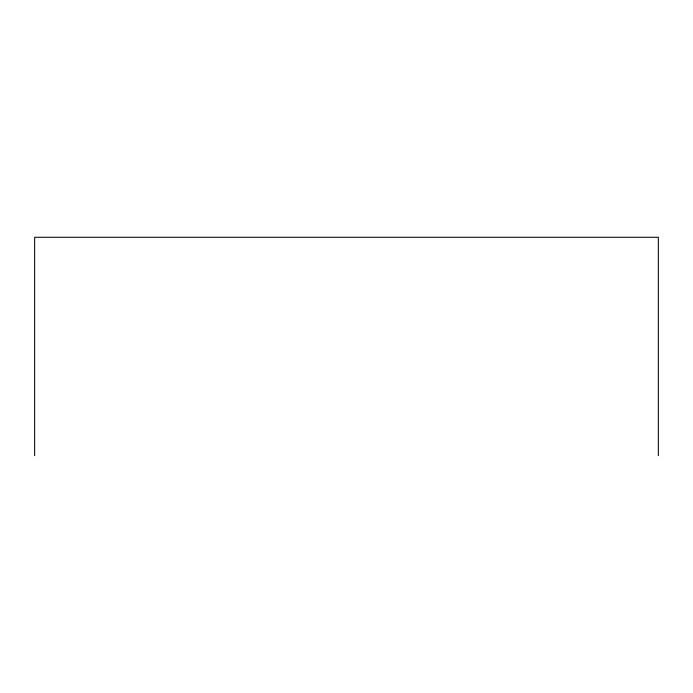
<?xml version="1.0" encoding="UTF-8"?>
<svg xmlns="http://www.w3.org/2000/svg" width="693" height="693" viewBox="0 0 693 693"><rect width="100%" height="100%" fill="white"/><g stroke="black" fill="none" stroke-linecap="round" stroke-linejoin="round"><path stroke-width="1.04" d="M658.35 455.725L658.35 237.275L34.65 237.275L34.65 455.725"/></g></svg>
